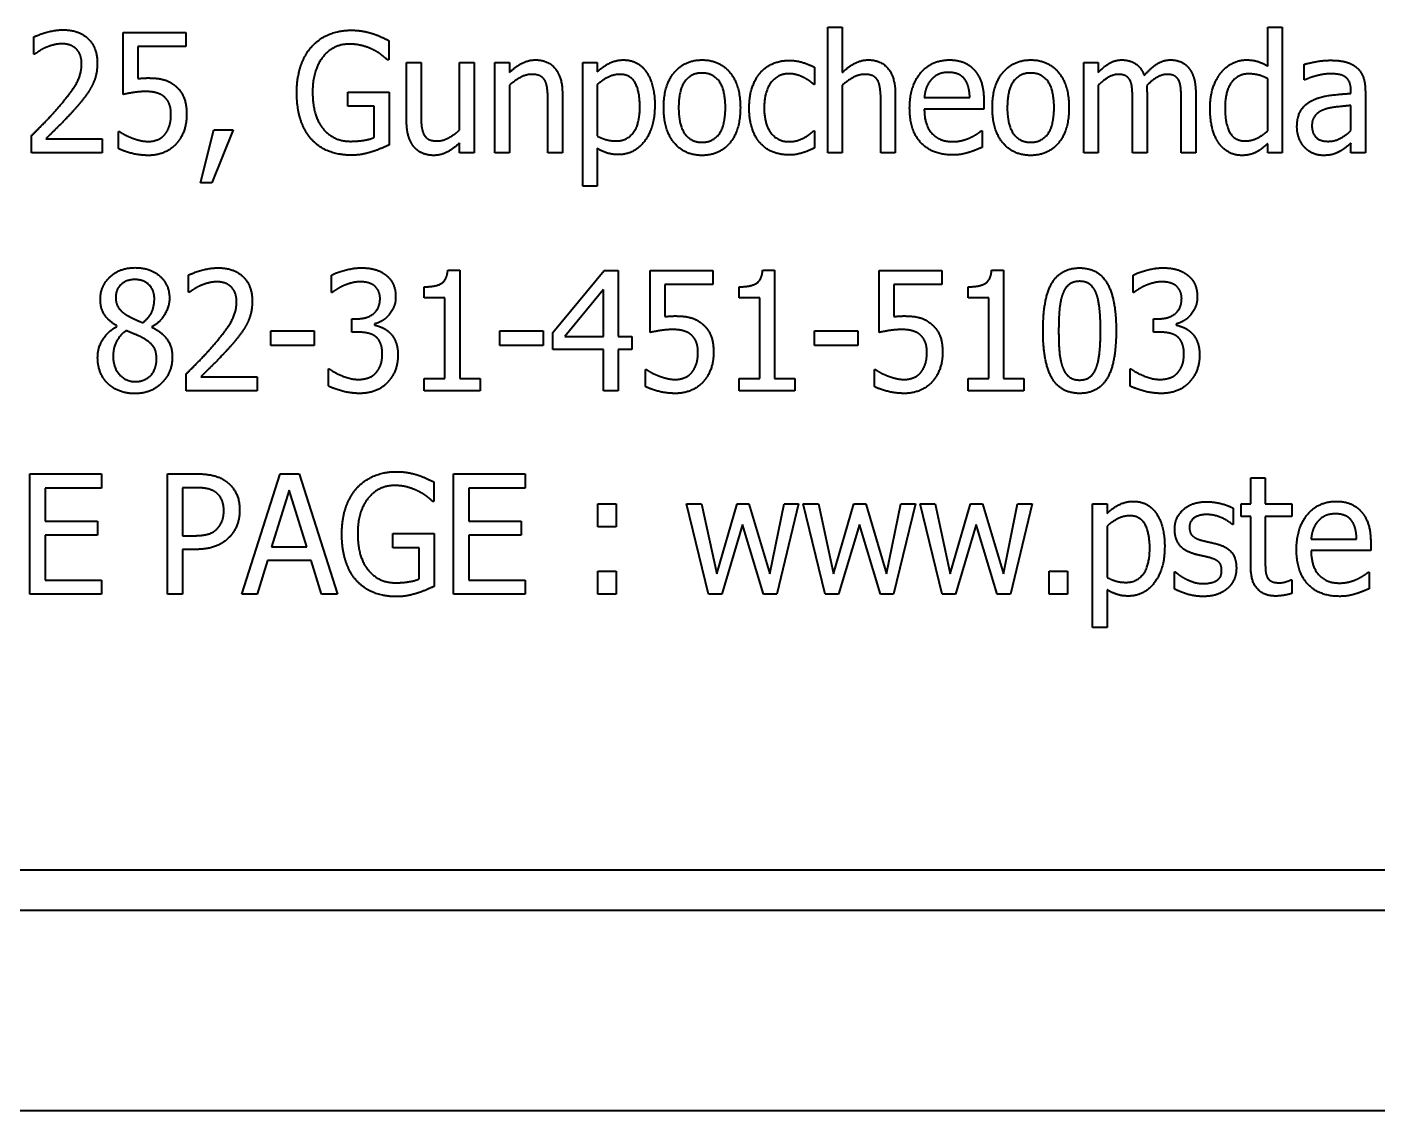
# Model space of a CAD drawing. Header units: millimetres. Extents: x 0 to 3364, y 0 to 2376.
# Drawn here: x 1263.95 to 1297.59, y 839.7 to 866.69 of the extents above; entities that cross this region are included whole.
import ezdxf

# ---------------------------------------------------------------- set-up
doc = ezdxf.new("R2010")
doc.units = ezdxf.units.MM
doc.header["$LTSCALE"] = 4
doc.layers.add('가시적인 것(ISO)', color=3, linetype='Continuous', lineweight=40, true_color=0x00ff00)

msp = doc.modelspace()

# ---------------------------------------------------------------- linework, layer by layer
at = {"layer": '가시적인 것(ISO)'}
for p, q in [((1266.3481, 865.0112), (1266.3481, 866.5574)), ((1266.3481, 866.5574), (1267.9113, 866.5574)), ((1267.9113, 866.5574), (1267.9113, 866.2049)), ((1283.8935, 866.6911), (1284.2533, 866.6911)), ((1283.8935, 863.5574), (1283.8935, 866.6911)), ((1284.2533, 866.6911), (1284.2533, 865.5582)), ((1294.8457, 865.7186), (1294.8457, 866.6911)), ((1294.8457, 866.6911), (1295.2055, 866.6911)), ((1295.2055, 866.6911), (1295.2055, 863.5574)), ((1264.1212, 866.0128), (1264.1212, 866.4407)), ((1267.9113, 866.2049), (1266.7152, 866.2049)), ((1266.7152, 866.2049), (1266.7152, 865.405)), ((1272.9608, 866.3532), (1272.9608, 865.8718)), ((1264.1431, 866.0128), (1264.1212, 866.0128)), ((1272.9608, 865.8718), (1272.9292, 865.8718)), ((1273.4057, 864.3475), (1273.4057, 865.8086)), ((1273.4057, 865.8086), (1273.7655, 865.8086)), ((1273.7655, 865.8086), (1273.7655, 864.525)), ((1274.7258, 864.1262), (1274.7258, 865.8086)), ((1274.7258, 865.8086), (1275.0856, 865.8086)), ((1275.0856, 865.8086), (1275.0856, 863.5574)), ((1275.6058, 865.8086), (1275.9656, 865.8086)), ((1275.6058, 863.5574), (1275.6058, 865.8086)), ((1275.9656, 865.8086), (1275.9656, 865.5582)), ((1277.7914, 862.7284), (1277.7914, 865.8086)), ((1277.7914, 865.8086), (1278.1512, 865.8086)), ((1278.1512, 865.8086), (1278.1512, 865.5728)), ((1283.5653, 865.687), (1283.5653, 865.2616)), ((1290.2679, 863.5574), (1290.2679, 865.8086)), ((1290.2679, 865.8086), (1290.6277, 865.8086)), ((1290.6277, 865.8086), (1290.6277, 865.5606)), ((1295.7501, 865.3734), (1295.7501, 865.76)), ((1275.9656, 865.2397), (1275.9656, 863.5574)), ((1278.1512, 865.2567), (1278.1512, 863.978)), ((1283.5653, 865.2616), (1283.5434, 865.2616)), ((1284.2533, 865.2397), (1284.2533, 863.5574)), ((1290.6277, 865.2397), (1290.6277, 863.5574)), ((1294.8457, 864.1044), (1294.8457, 865.405)), ((1295.7719, 865.3734), (1295.7501, 865.3734)), ((1271.9397, 864.717), (1271.9397, 865.0671)), ((1271.9397, 865.0671), (1272.9729, 865.0671)), ((1272.9729, 865.0671), (1272.9729, 863.7567)), ((1276.9259, 863.5574), (1276.9259, 864.841)), ((1277.2857, 865.0185), (1277.2857, 863.5574)), ((1285.2136, 863.5574), (1285.2136, 864.841)), ((1285.5734, 865.0185), (1285.5734, 863.5574)), ((1286.2954, 864.9334), (1287.4283, 864.9334)), ((1287.7784, 864.8507), (1287.7784, 864.6441)), ((1291.481, 863.5574), (1291.481, 864.8604)), ((1291.8408, 865.0404), (1291.8408, 863.5574)), ((1292.6941, 863.5574), (1292.6941, 864.8604)), ((1293.054, 865.0404), (1293.054, 863.5574)), ((1296.917, 865.0379), (1296.917, 865.1109)), ((1297.2768, 865.0963), (1297.2768, 863.5574)), ((1272.5985, 864.717), (1271.9397, 864.717)), ((1272.5985, 863.9415), (1272.5985, 864.717)), ((1287.7784, 864.6441), (1286.2954, 864.6441)), ((1296.917, 864.1117), (1296.917, 864.7365)), ((1264.0629, 863.5574), (1264.0629, 863.9828)), ((1264.4202, 863.905), (1265.823, 863.905)), ((1265.823, 863.905), (1265.823, 863.5574)), ((1266.2314, 863.6643), (1266.2314, 864.0898)), ((1266.2314, 864.0898), (1266.2582, 864.0898)), ((1268.2736, 862.811), (1268.6091, 864.1311)), ((1269.088, 864.1311), (1268.5531, 862.811)), ((1268.6091, 864.1311), (1269.088, 864.1311)), ((1274.7258, 863.5574), (1274.7258, 863.8053)), ((1283.5434, 864.1092), (1283.5653, 864.1092)), ((1283.5653, 864.1092), (1283.5653, 863.6838)), ((1287.7152, 864.1092), (1287.7371, 864.1092)), ((1287.7371, 864.1092), (1287.7371, 863.6959)), ((1265.823, 863.5574), (1264.0629, 863.5574)), ((1275.0856, 863.5574), (1274.7258, 863.5574)), ((1275.9656, 863.5574), (1275.6058, 863.5574)), ((1277.2857, 863.5574), (1276.9259, 863.5574)), ((1278.1512, 863.6716), (1278.1512, 862.7284)), ((1284.2533, 863.5574), (1283.8935, 863.5574)), ((1285.5734, 863.5574), (1285.2136, 863.5574)), ((1290.6277, 863.5574), (1290.2679, 863.5574)), ((1291.8408, 863.5574), (1291.481, 863.5574)), ((1293.054, 863.5574), (1292.6941, 863.5574)), ((1294.8457, 863.5574), (1294.8457, 863.7859)), ((1295.2055, 863.5574), (1294.8457, 863.5574)), ((1296.917, 863.5574), (1296.917, 863.7956)), ((1297.2768, 863.5574), (1296.917, 863.5574)), ((1268.5531, 862.811), (1268.2736, 862.811)), ((1278.1512, 862.7284), (1277.7914, 862.7284)), ((1267.9794, 860.0861), (1267.9794, 860.514)), ((1271.5361, 860.0837), (1271.5361, 860.5092)), ((1274.4316, 860.6404), (1274.7282, 860.6404)), ((1274.7282, 860.6404), (1274.7282, 857.937)), ((1277.0499, 859.0845), (1278.3238, 860.6307)), ((1278.3238, 860.6307), (1278.6763, 860.6307)), ((1278.6763, 860.6307), (1278.6763, 858.9848)), ((1279.4689, 859.0845), (1279.4689, 860.6307)), ((1279.4689, 860.6307), (1281.0321, 860.6307)), ((1281.0321, 860.6307), (1281.0321, 860.2782)), ((1282.2719, 860.6404), (1282.5685, 860.6404)), ((1282.5685, 860.6404), (1282.5685, 857.937)), ((1285.1698, 859.0845), (1285.1698, 860.6307)), ((1285.1698, 860.6307), (1286.733, 860.6307)), ((1286.733, 860.6307), (1286.733, 860.2782)), ((1287.9729, 860.6404), (1288.2695, 860.6404)), ((1288.2695, 860.6404), (1288.2695, 857.937)), ((1291.4956, 860.0837), (1291.4956, 860.5092)), ((1273.8433, 859.9476), (1273.8433, 860.2223)), ((1278.3092, 860.1566), (1277.3489, 858.9848)), ((1278.3092, 858.9848), (1278.3092, 860.1566)), ((1281.0321, 860.2782), (1279.836, 860.2782)), ((1279.836, 860.2782), (1279.836, 859.4784)), ((1281.6836, 859.9476), (1281.6836, 860.2223)), ((1286.733, 860.2782), (1285.5369, 860.2782)), ((1285.5369, 860.2782), (1285.5369, 859.4784)), ((1287.3846, 859.9476), (1287.3846, 860.2223)), ((1268.0013, 860.0861), (1267.9794, 860.0861)), ((1271.558, 860.0837), (1271.5361, 860.0837)), ((1274.3611, 859.9476), (1273.8433, 859.9476)), ((1274.3611, 857.937), (1274.3611, 859.9476)), ((1282.2014, 859.9476), (1281.6836, 859.9476)), ((1282.2014, 857.937), (1282.2014, 859.9476)), ((1287.9024, 859.9476), (1287.3846, 859.9476)), ((1287.9024, 857.937), (1287.9024, 859.9476)), ((1291.5175, 860.0837), (1291.4956, 860.0837)), ((1272.0394, 859.0918), (1272.0394, 859.4249)), ((1272.0394, 859.4249), (1272.1658, 859.4249)), ((1291.9988, 859.0918), (1291.9988, 859.4249)), ((1291.9988, 859.4249), (1292.1253, 859.4249)), ((1266.195, 859.2328), (1266.195, 859.245)), ((1267.0653, 859.228), (1267.0653, 859.2158)), ((1270.024, 858.7612), (1270.024, 859.1258)), ((1270.024, 859.1258), (1271.1034, 859.1258)), ((1271.1034, 859.1258), (1271.1034, 858.7612)), ((1272.2023, 859.0918), (1272.0394, 859.0918)), ((1272.6082, 859.2985), (1272.6082, 859.2693)), ((1275.7249, 858.7612), (1275.7249, 859.1258)), ((1275.7249, 859.1258), (1276.8044, 859.1258)), ((1276.8044, 859.1258), (1276.8044, 858.7612)), ((1283.5653, 858.7612), (1283.5653, 859.1258)), ((1283.5653, 859.1258), (1284.6447, 859.1258)), ((1284.6447, 859.1258), (1284.6447, 858.7612)), ((1292.1617, 859.0918), (1291.9988, 859.0918)), ((1292.5677, 859.2985), (1292.5677, 859.2693)), ((1271.1034, 858.7612), (1270.024, 858.7612)), ((1276.8044, 858.7612), (1275.7249, 858.7612)), ((1277.0499, 858.6615), (1277.0499, 859.0845)), ((1277.3489, 858.9848), (1278.3092, 858.9848)), ((1278.6763, 858.9848), (1279.0142, 858.9848)), ((1279.0142, 858.9848), (1279.0142, 858.6615)), ((1284.6447, 858.7612), (1283.5653, 858.7612)), ((1278.3092, 858.6615), (1277.0499, 858.6615)), ((1278.3092, 857.6307), (1278.3092, 858.6615)), ((1279.0142, 858.6615), (1278.6763, 858.6615)), ((1278.6763, 858.6615), (1278.6763, 857.6307)), ((1271.4583, 858.1777), (1271.4851, 858.1777)), ((1271.4583, 857.7523), (1271.4583, 858.1777)), ((1279.3522, 857.7377), (1279.3522, 858.1631)), ((1279.3522, 858.1631), (1279.3789, 858.1631)), ((1285.0531, 857.7377), (1285.0531, 858.1631)), ((1285.0531, 858.1631), (1285.0799, 858.1631)), ((1291.4178, 858.1777), (1291.4446, 858.1777)), ((1291.4178, 857.7523), (1291.4178, 858.1777)), ((1267.9211, 857.6307), (1267.9211, 858.0562)), ((1268.2784, 857.9784), (1269.6812, 857.9784)), ((1269.6812, 857.9784), (1269.6812, 857.6307)), ((1273.8433, 857.6307), (1273.8433, 857.937)), ((1273.8433, 857.937), (1274.3611, 857.937)), ((1274.7282, 857.937), (1275.2339, 857.937)), ((1275.2339, 857.937), (1275.2339, 857.6307)), ((1281.6836, 857.6307), (1281.6836, 857.937)), ((1281.6836, 857.937), (1282.2014, 857.937)), ((1282.5685, 857.937), (1283.0742, 857.937)), ((1283.0742, 857.937), (1283.0742, 857.6307)), ((1287.3846, 857.6307), (1287.3846, 857.937)), ((1287.3846, 857.937), (1287.9024, 857.937)), ((1288.2695, 857.937), (1288.7752, 857.937)), ((1288.7752, 857.937), (1288.7752, 857.6307)), ((1269.6812, 857.6307), (1267.9211, 857.6307)), ((1275.2339, 857.6307), (1273.8433, 857.6307)), ((1278.6763, 857.6307), (1278.3092, 857.6307)), ((1283.0742, 857.6307), (1281.6836, 857.6307)), ((1288.7752, 857.6307), (1287.3846, 857.6307)), ((1264.0264, 852.5651), (1264.0264, 855.5651)), ((1264.0264, 855.5651), (1265.8084, 855.5651)), ((1265.8084, 855.5651), (1265.8084, 855.2101)), ((1267.4494, 852.5651), (1267.4494, 855.5651)), ((1267.4494, 855.5651), (1268.1642, 855.5651)), ((1269.2995, 852.5651), (1270.2598, 855.5651)), ((1270.2598, 855.5651), (1270.729, 855.5651)), ((1270.729, 855.5651), (1271.6893, 852.5651)), ((1274.5726, 852.5651), (1274.5726, 855.5651)), ((1274.5726, 855.5651), (1276.3546, 855.5651)), ((1276.3546, 855.5651), (1276.3546, 855.2101)), ((1294.4251, 854.8163), (1294.4251, 855.463)), ((1294.4251, 855.463), (1294.7849, 855.463)), ((1294.7849, 855.463), (1294.7849, 854.8163)), ((1265.8084, 855.2101), (1264.4057, 855.2101)), ((1264.4057, 855.2101), (1264.4057, 854.3884)), ((1268.1423, 855.2198), (1267.8287, 855.2198)), ((1267.8287, 855.2198), (1267.8287, 854.0237)), ((1270.4835, 855.1566), (1270.0459, 853.7442)), ((1270.9235, 853.7442), (1270.4835, 855.1566)), ((1274.0839, 855.3609), (1274.0839, 854.8795)), ((1276.3546, 855.2101), (1274.9518, 855.2101)), ((1274.9518, 855.2101), (1274.9518, 854.3884)), ((1274.0839, 854.8795), (1274.0523, 854.8795)), ((1278.1706, 854.2425), (1278.1706, 854.8163)), ((1278.1706, 854.8163), (1278.6277, 854.8163)), ((1278.6277, 854.8163), (1278.6277, 854.2425)), ((1280.9227, 852.5651), (1280.3757, 854.8163)), ((1280.3757, 854.8163), (1280.7501, 854.8163)), ((1280.7501, 854.8163), (1281.1269, 853.0732)), ((1281.1269, 853.0732), (1281.6326, 854.8163)), ((1281.6326, 854.8163), (1281.9292, 854.8163)), ((1281.9292, 854.8163), (1282.4494, 853.0732)), ((1282.4494, 853.0732), (1282.8044, 854.8163)), ((1283.1666, 854.8163), (1282.6245, 852.5651)), ((1282.8044, 854.8163), (1283.1666, 854.8163)), ((1283.8303, 852.5651), (1283.2833, 854.8163)), ((1283.2833, 854.8163), (1283.6577, 854.8163)), ((1283.6577, 854.8163), (1284.0345, 853.0732)), ((1284.0345, 853.0732), (1284.5402, 854.8163)), ((1284.5402, 854.8163), (1284.8368, 854.8163)), ((1284.8368, 854.8163), (1285.357, 853.0732)), ((1285.357, 853.0732), (1285.712, 854.8163)), ((1286.0742, 854.8163), (1285.5321, 852.5651)), ((1285.712, 854.8163), (1286.0742, 854.8163)), ((1286.7379, 852.5651), (1286.1909, 854.8163)), ((1286.1909, 854.8163), (1286.5653, 854.8163)), ((1286.5653, 854.8163), (1286.9421, 853.0732)), ((1286.9421, 853.0732), (1287.4478, 854.8163)), ((1287.4478, 854.8163), (1287.7444, 854.8163)), ((1287.7444, 854.8163), (1288.2647, 853.0732)), ((1288.2647, 853.0732), (1288.6196, 854.8163)), ((1288.9818, 854.8163), (1288.4397, 852.5651)), ((1288.6196, 854.8163), (1288.9818, 854.8163)), ((1290.4867, 854.8163), (1290.8465, 854.8163)), ((1290.4867, 851.7361), (1290.4867, 854.8163)), ((1290.8465, 854.8163), (1290.8465, 854.5805)), ((1294.182, 854.5027), (1294.182, 854.8163)), ((1294.182, 854.8163), (1294.4251, 854.8163)), ((1294.7849, 854.8163), (1295.4462, 854.8163)), ((1295.4462, 854.8163), (1295.4462, 854.5027)), ((1264.4057, 854.3884), (1265.7136, 854.3884)), ((1265.7136, 854.3884), (1265.7136, 854.0335)), ((1274.9518, 854.3884), (1276.2598, 854.3884)), ((1276.2598, 854.3884), (1276.2598, 854.0335)), ((1293.9875, 854.7069), (1293.9875, 854.3009)), ((1294.4251, 854.5027), (1294.182, 854.5027)), ((1294.4251, 853.2555), (1294.4251, 854.5027)), ((1294.7849, 854.5027), (1294.7849, 853.4305)), ((1295.4462, 854.5027), (1294.7849, 854.5027)), ((1273.0629, 853.7247), (1273.0629, 854.0748)), ((1273.0629, 854.0748), (1274.0961, 854.0748)), ((1274.0961, 854.0748), (1274.0961, 852.7644)), ((1278.6277, 854.2425), (1278.1706, 854.2425)), ((1281.7711, 854.3009), (1281.2533, 852.5651)), ((1282.2938, 852.5651), (1281.7711, 854.3009)), ((1284.6788, 854.3009), (1284.1609, 852.5651)), ((1285.2014, 852.5651), (1284.6788, 854.3009)), ((1287.5864, 854.3009), (1287.0685, 852.5651)), ((1288.1091, 852.5651), (1287.5864, 854.3009)), ((1290.8465, 854.2644), (1290.8465, 852.9856)), ((1293.9875, 854.3009), (1293.9681, 854.3009)), ((1264.4057, 854.0335), (1264.4057, 852.92)), ((1265.7136, 854.0335), (1264.4057, 854.0335)), ((1267.8287, 854.0237), (1268.0864, 854.0237)), ((1270.0459, 853.7442), (1270.9235, 853.7442)), ((1273.7217, 853.7247), (1273.0629, 853.7247)), ((1273.7217, 852.9492), (1273.7217, 853.7247)), ((1274.9518, 854.0335), (1274.9518, 852.92)), ((1276.2598, 854.0335), (1274.9518, 854.0335)), ((1295.9275, 853.9411), (1297.0604, 853.9411)), ((1297.4105, 853.8584), (1297.4105, 853.6518)), ((1268.1496, 853.6834), (1267.8287, 853.6834)), ((1267.8287, 853.6834), (1267.8287, 852.5651)), ((1269.9413, 853.4038), (1269.6836, 852.5651)), ((1271.0305, 853.4038), (1269.9413, 853.4038)), ((1271.2882, 852.5651), (1271.0305, 853.4038)), ((1297.4105, 853.6518), (1295.9275, 853.6518)), ((1278.1706, 852.5651), (1278.1706, 853.1388)), ((1278.1706, 853.1388), (1278.6277, 853.1388)), ((1278.6277, 853.1388), (1278.6277, 852.5651)), ((1289.4048, 852.5651), (1289.4048, 853.1388)), ((1289.4048, 853.1388), (1289.8619, 853.1388)), ((1289.8619, 853.1388), (1289.8619, 852.5651)), ((1292.5215, 852.7012), (1292.5215, 853.1267)), ((1292.5215, 853.1267), (1292.541, 853.1267)), ((1297.3473, 853.1169), (1297.3692, 853.1169)), ((1297.3692, 853.1169), (1297.3692, 852.7036)), ((1264.4057, 852.92), (1265.8084, 852.92)), ((1265.8084, 852.92), (1265.8084, 852.5651)), ((1274.9518, 852.92), (1276.3546, 852.92)), ((1276.3546, 852.92), (1276.3546, 852.5651)), ((1295.4243, 852.9249), (1295.4462, 852.9249)), ((1295.4462, 852.9249), (1295.4462, 852.5845)), ((1265.8084, 852.5651), (1264.0264, 852.5651)), ((1267.8287, 852.5651), (1267.4494, 852.5651)), ((1269.6836, 852.5651), (1269.2995, 852.5651)), ((1271.6893, 852.5651), (1271.2882, 852.5651)), ((1276.3546, 852.5651), (1274.5726, 852.5651)), ((1278.6277, 852.5651), (1278.1706, 852.5651)), ((1281.2533, 852.5651), (1280.9227, 852.5651)), ((1282.6245, 852.5651), (1282.2938, 852.5651)), ((1284.1609, 852.5651), (1283.8303, 852.5651)), ((1285.5321, 852.5651), (1285.2014, 852.5651)), ((1287.0685, 852.5651), (1286.7379, 852.5651)), ((1288.4397, 852.5651), (1288.1091, 852.5651)), ((1289.8619, 852.5651), (1289.4048, 852.5651)), ((1290.8465, 852.6793), (1290.8465, 851.7361)), ((1290.8465, 851.7361), (1290.4867, 851.7361)), ((1389.385, 845.6988), (1251.2172, 845.6988)), ((1250.3011, 844.6988), (1390.3011, 844.6988)), ((1400.3011, 839.6988), (1240.3011, 839.6988))]:
    msp.add_line(p, q, dxfattribs=at)
for points in [[(1264.1212, 866.4407), (1264.2403, 866.5015), (1264.6634, 866.6206), (1264.853, 866.6206)], [(1264.853, 866.6206), (1265.2517, 866.6206), (1265.7039, 866.1757), (1265.7039, 865.7964)], [(1271.0426, 866.2), (1271.2176, 866.3969), (1271.7258, 866.6109), (1272.0296, 866.6109)], [(1272.0296, 866.6109), (1272.1731, 866.6109), (1272.4356, 866.5671), (1272.5572, 866.5282)], [(1272.5572, 866.5282), (1272.652, 866.499), (1272.8878, 866.3921), (1272.9608, 866.3532)], [(1264.4178, 866.1781), (1264.3376, 866.1441), (1264.1893, 866.0468), (1264.1431, 866.0128)], [(1264.8262, 866.2729), (1264.7241, 866.2729), (1264.5151, 866.2194), (1264.4178, 866.1781)], [(1265.1739, 866.1514), (1265.1082, 866.2121), (1264.9308, 866.2729), (1264.8262, 866.2729)], [(1270.6706, 865.0598), (1270.6706, 865.422), (1270.8627, 865.9958), (1271.0426, 866.2)], [(1271.9835, 866.2656), (1271.5726, 866.2656), (1271.0645, 865.6141), (1271.0645, 865.072)], [(1272.5694, 866.1246), (1272.4527, 866.1854), (1272.1561, 866.2656), (1271.9835, 866.2656)], [(1265.3149, 865.7745), (1265.3149, 865.901), (1265.2395, 866.0906), (1265.1739, 866.1514)], [(1272.9292, 865.8718), (1272.8587, 865.9374), (1272.7055, 866.0566), (1272.5694, 866.1246)], [(1275.9656, 865.5582), (1276.1261, 865.7113), (1276.4397, 865.8718), (1276.6147, 865.8718)], [(1276.6147, 865.8718), (1276.9308, 865.8718), (1277.2857, 865.4342), (1277.2857, 865.0185)], [(1278.1512, 865.5728), (1278.2849, 865.7016), (1278.6131, 865.8718), (1278.8052, 865.8718)], [(1278.8052, 865.8718), (1279.1747, 865.8718), (1279.5856, 865.2592), (1279.5856, 864.7438)], [(1279.8068, 864.683), (1279.8068, 865.247), (1280.3319, 865.8718), (1280.7622, 865.8718)], [(1280.7622, 865.8718), (1281.195, 865.8718), (1281.7152, 865.2494), (1281.7152, 864.683)], [(1282.2136, 865.5533), (1282.34, 865.7016), (1282.7168, 865.8596), (1282.9332, 865.8596)], [(1282.9332, 865.8596), (1283.1107, 865.8596), (1283.4365, 865.7551), (1283.5653, 865.687)], [(1284.2533, 865.5582), (1284.4138, 865.7113), (1284.7274, 865.8718), (1284.9024, 865.8718)], [(1284.9024, 865.8718), (1285.2185, 865.8718), (1285.5734, 865.4342), (1285.5734, 865.0185)], [(1285.9308, 864.6708), (1285.9308, 865.2203), (1286.4778, 865.8718), (1286.9202, 865.8718)], [(1286.9202, 865.8718), (1287.1196, 865.8718), (1287.4259, 865.7502), (1287.5402, 865.6214)], [(1287.9899, 864.683), (1287.9899, 865.247), (1288.5151, 865.8718), (1288.9454, 865.8718)], [(1288.9454, 865.8718), (1289.3781, 865.8718), (1289.8984, 865.2494), (1289.8984, 864.683)], [(1290.6277, 865.5606), (1290.7687, 865.7089), (1291.0459, 865.8718), (1291.2136, 865.8718)], [(1291.2136, 865.8718), (1291.4032, 865.8718), (1291.695, 865.6895), (1291.7728, 865.4828)], [(1291.7728, 865.4828), (1291.9356, 865.6749), (1292.2444, 865.8718), (1292.4267, 865.8718)], [(1292.4267, 865.8718), (1292.5653, 865.8718), (1292.789, 865.7818), (1292.8741, 865.6797)], [(1293.686, 865.5582), (1293.8027, 865.704), (1294.1334, 865.8718), (1294.3157, 865.8718)], [(1294.3157, 865.8718), (1294.4762, 865.8718), (1294.7144, 865.7964), (1294.8457, 865.7186)], [(1295.7501, 865.76), (1295.8497, 865.7891), (1296.2217, 865.8621), (1296.4016, 865.8621)], [(1296.4016, 865.8621), (1296.6228, 865.8621), (1296.9243, 865.7891), (1297.0459, 865.6943)], [(1264.7509, 864.7049), (1265.0766, 865.0817), (1265.3149, 865.5339), (1265.3149, 865.7745)], [(1265.7039, 865.7964), (1265.7039, 865.619), (1265.6261, 865.3224), (1265.5556, 865.1959)], [(1276.5199, 865.512), (1276.3862, 865.512), (1276.1018, 865.3613), (1275.9656, 865.2397)], [(1276.8578, 865.3442), (1276.8141, 865.4293), (1276.6561, 865.512), (1276.5199, 865.512)], [(1278.7176, 865.512), (1278.5645, 865.512), (1278.28, 865.3686), (1278.1512, 865.2567)], [(1279.2136, 864.7), (1279.2136, 865.0865), (1278.9802, 865.512), (1278.7176, 865.512)], [(1280.7622, 865.546), (1280.4826, 865.546), (1280.1788, 865.1206), (1280.1788, 864.683)], [(1281.3433, 864.683), (1281.3433, 865.1206), (1281.0418, 865.546), (1280.7622, 865.546)], [(1281.9365, 864.6781), (1281.9365, 864.9747), (1282.0872, 865.4074), (1282.2136, 865.5533)], [(1282.9283, 865.529), (1282.6488, 865.529), (1282.3084, 865.0841), (1282.3084, 864.6781)], [(1283.2979, 865.4293), (1283.2249, 865.4682), (1283.0207, 865.529), (1282.9283, 865.529)], [(1284.8076, 865.512), (1284.6739, 865.512), (1284.3894, 865.3613), (1284.2533, 865.2397)], [(1285.1455, 865.3442), (1285.1018, 865.4293), (1284.9437, 865.512), (1284.8076, 865.512)], [(1286.8984, 865.5606), (1286.7549, 865.5606), (1286.5531, 865.4707), (1286.4729, 865.3831)], [(1287.3068, 865.3856), (1287.2436, 865.4707), (1287.0442, 865.5606), (1286.8984, 865.5606)], [(1287.5402, 865.6214), (1287.6569, 865.4925), (1287.7784, 865.1206), (1287.7784, 864.8507)], [(1288.9454, 865.546), (1288.6658, 865.546), (1288.3619, 865.1206), (1288.3619, 864.683)], [(1289.5264, 864.683), (1289.5264, 865.1206), (1289.2249, 865.546), (1288.9454, 865.546)], [(1291.1212, 865.512), (1291.0045, 865.512), (1290.7493, 865.3588), (1290.6277, 865.2397)], [(1291.4227, 865.354), (1291.3838, 865.4342), (1291.2428, 865.512), (1291.1212, 865.512)], [(1292.3343, 865.512), (1292.2225, 865.512), (1291.9697, 865.3686), (1291.8335, 865.2324)], [(1292.6358, 865.354), (1292.5969, 865.4342), (1292.4559, 865.512), (1292.3343, 865.512)], [(1292.8741, 865.6797), (1292.9591, 865.5776), (1293.054, 865.2713), (1293.054, 865.0404)], [(1293.4113, 864.666), (1293.4113, 864.9626), (1293.5572, 865.3953), (1293.686, 865.5582)], [(1294.3741, 865.5241), (1294.0969, 865.5241), (1293.7833, 865.0865), (1293.7833, 864.6733)], [(1294.8457, 865.405), (1294.712, 865.4731), (1294.498, 865.5241), (1294.3741, 865.5241)], [(1296.3992, 865.5266), (1296.2752, 865.5266), (1295.9397, 865.4488), (1295.7719, 865.3734)], [(1296.7711, 865.4512), (1296.7031, 865.4974), (1296.5037, 865.5266), (1296.3992, 865.5266)], [(1297.0459, 865.6943), (1297.1625, 865.6019), (1297.2768, 865.3078), (1297.2768, 865.0963)], [(1265.5556, 865.1959), (1265.4851, 865.0647), (1265.2857, 864.807), (1265.1763, 864.683)], [(1266.7152, 865.405), (1266.7833, 865.4147), (1266.9194, 865.422), (1266.9729, 865.422)], [(1266.9729, 865.422), (1267.1917, 865.422), (1267.4956, 865.3467), (1267.6342, 865.2348)], [(1267.6342, 865.2348), (1267.7776, 865.123), (1267.9283, 864.7827), (1267.9283, 864.5104)], [(1276.9259, 864.841), (1276.9259, 864.9966), (1276.8967, 865.264), (1276.8578, 865.3442)], [(1283.5434, 865.2616), (1283.507, 865.2956), (1283.3854, 865.3831), (1283.2979, 865.4293)], [(1285.2136, 864.841), (1285.2136, 864.9966), (1285.1844, 865.264), (1285.1455, 865.3442)], [(1286.4729, 865.3831), (1286.3903, 865.2932), (1286.3076, 865.0768), (1286.2954, 864.9334)], [(1287.4283, 864.9334), (1287.4235, 865.0865), (1287.3627, 865.3102), (1287.3068, 865.3856)], [(1291.481, 864.8604), (1291.481, 865.016), (1291.4591, 865.281), (1291.4227, 865.354)], [(1291.8335, 865.2324), (1291.836, 865.1984), (1291.8408, 865.1036), (1291.8408, 865.0404)], [(1292.6941, 864.8604), (1292.6941, 865.016), (1292.6723, 865.281), (1292.6358, 865.354)], [(1296.917, 865.1109), (1296.917, 865.2421), (1296.8416, 865.405), (1296.7711, 865.4512)], [(1266.9097, 865.0841), (1266.7565, 865.0841), (1266.4429, 865.0331), (1266.3481, 865.0112)], [(1267.3789, 864.9455), (1267.2963, 865.0209), (1267.058, 865.0841), (1266.9097, 865.0841)], [(1267.5394, 864.5128), (1267.5394, 864.6733), (1267.4567, 864.8775), (1267.3789, 864.9455)], [(1271.0426, 863.8904), (1270.8627, 864.0898), (1270.6706, 864.6781), (1270.6706, 865.0598)], [(1271.0645, 865.072), (1271.0645, 864.7705), (1271.1982, 864.3183), (1271.3246, 864.1627)], [(1295.575, 864.2089), (1295.575, 864.4423), (1295.7622, 864.7729), (1295.964, 864.8677)], [(1295.964, 864.8677), (1296.1439, 864.9553), (1296.635, 865.0209), (1296.917, 865.0379)], [(1264.0629, 863.9828), (1264.2525, 864.17), (1264.5904, 864.5177), (1264.7509, 864.7049)], [(1265.1763, 864.683), (1264.9964, 864.4763), (1264.554, 864.0339), (1264.4202, 863.905)], [(1267.3935, 864.0241), (1267.464, 864.1141), (1267.5394, 864.3523), (1267.5394, 864.5128)], [(1267.9283, 864.5104), (1267.9283, 864.294), (1267.7971, 863.9245), (1267.6779, 863.7883)], [(1273.7655, 864.525), (1273.7655, 864.3451), (1273.7898, 864.1092), (1273.8335, 864.0217)], [(1278.6228, 863.854), (1278.9024, 863.854), (1279.2136, 864.2867), (1279.2136, 864.7)], [(1279.5856, 864.7438), (1279.5856, 864.1797), (1279.075, 863.5136), (1278.6836, 863.5136)], [(1280.7622, 863.4942), (1280.3173, 863.4942), (1279.8068, 864.1335), (1279.8068, 864.683)], [(1280.1788, 864.683), (1280.1788, 864.2575), (1280.4826, 863.8199), (1280.7622, 863.8199)], [(1281.7152, 864.683), (1281.7152, 864.1141), (1281.195, 863.4942), (1280.7622, 863.4942)], [(1280.7622, 863.8199), (1281.0394, 863.8199), (1281.3433, 864.2502), (1281.3433, 864.683)], [(1282.2136, 863.7956), (1282.0823, 863.9391), (1281.9365, 864.3815), (1281.9365, 864.6781)], [(1282.3084, 864.6781), (1282.3084, 864.2818), (1282.6366, 863.8369), (1282.9283, 863.8369)], [(1287.0053, 863.5063), (1286.4948, 863.5063), (1285.9308, 864.1117), (1285.9308, 864.6708)], [(1286.2954, 864.6441), (1286.2954, 864.2527), (1286.6698, 863.8369), (1287.0029, 863.8369)], [(1288.9454, 863.4942), (1288.5005, 863.4942), (1287.9899, 864.1335), (1287.9899, 864.683)], [(1288.3619, 864.683), (1288.3619, 864.2575), (1288.6658, 863.8199), (1288.9454, 863.8199)], [(1289.8984, 864.683), (1289.8984, 864.1141), (1289.3781, 863.4942), (1288.9454, 863.4942)], [(1288.9454, 863.8199), (1289.2225, 863.8199), (1289.5264, 864.2502), (1289.5264, 864.683)], [(1293.6326, 863.7956), (1293.5256, 863.9439), (1293.4113, 864.3815), (1293.4113, 864.666)], [(1293.7833, 864.6733), (1293.7833, 864.2745), (1294.024, 863.854), (1294.2914, 863.854)], [(1296.2776, 864.6441), (1296.1342, 864.5979), (1295.947, 864.4058), (1295.947, 864.2356)], [(1296.917, 864.7365), (1296.7882, 864.7243), (1296.3967, 864.683), (1296.2776, 864.6441)], [(1271.3246, 864.1627), (1271.4486, 864.0071), (1271.7938, 863.8442), (1272.0102, 863.8442)], [(1273.5977, 863.6959), (1273.5078, 863.8005), (1273.4057, 864.119), (1273.4057, 864.3475)], [(1295.7647, 863.6935), (1295.6771, 863.7859), (1295.575, 864.0582), (1295.575, 864.2089)], [(1295.947, 864.2356), (1295.947, 864.0412), (1296.1536, 863.8442), (1296.353, 863.8442)], [(1266.2582, 864.0898), (1266.3019, 864.0557), (1266.4672, 863.9682), (1266.5669, 863.9293)], [(1266.5669, 863.9293), (1266.6788, 863.888), (1266.8659, 863.8418), (1266.9826, 863.8418)], [(1266.9826, 863.8418), (1267.0969, 863.8418), (1267.3157, 863.9293), (1267.3935, 864.0241)], [(1272.0248, 863.499), (1271.7233, 863.499), (1271.2225, 863.6935), (1271.0426, 863.8904)], [(1272.0102, 863.8442), (1272.1706, 863.8442), (1272.4891, 863.8929), (1272.5985, 863.9415)], [(1273.8335, 864.0217), (1273.8773, 863.9342), (1274.0305, 863.854), (1274.1715, 863.854)], [(1274.7258, 863.8053), (1274.5604, 863.6522), (1274.2614, 863.4942), (1274.0766, 863.4942)], [(1274.1715, 863.854), (1274.3027, 863.854), (1274.6018, 864.012), (1274.7258, 864.1262)], [(1278.1512, 863.978), (1278.2922, 863.9074), (1278.494, 863.854), (1278.6228, 863.854)], [(1282.9283, 863.8369), (1283.1034, 863.8369), (1283.4219, 863.9901), (1283.5434, 864.1092)], [(1287.0029, 863.8369), (1287.1196, 863.8369), (1287.3481, 863.8929), (1287.4405, 863.9366)], [(1287.4405, 863.9366), (1287.5377, 863.9852), (1287.6715, 864.0703), (1287.7152, 864.1092)], [(1294.2914, 863.854), (1294.4324, 863.854), (1294.7193, 863.9901), (1294.8457, 864.1044)], [(1296.353, 863.8442), (1296.5207, 863.8442), (1296.7979, 863.9974), (1296.917, 864.1117)], [(1266.9778, 863.4942), (1266.7736, 863.4942), (1266.3773, 863.589), (1266.2314, 863.6643)], [(1267.6779, 863.7883), (1267.5564, 863.6522), (1267.199, 863.4942), (1266.9778, 863.4942)], [(1272.5523, 863.5865), (1272.4113, 863.5428), (1272.1852, 863.499), (1272.0248, 863.499)], [(1272.9729, 863.7567), (1272.9, 863.7227), (1272.6569, 863.6181), (1272.5523, 863.5865)], [(1274.0766, 863.4942), (1273.9381, 863.4942), (1273.6901, 863.5914), (1273.5977, 863.6959)], [(1278.6836, 863.5136), (1278.5256, 863.5136), (1278.28, 863.5914), (1278.1512, 863.6716)], [(1282.9332, 863.5063), (1282.7144, 863.5063), (1282.3449, 863.6498), (1282.2136, 863.7956)], [(1283.2857, 863.5647), (1283.1933, 863.5355), (1283.0475, 863.5063), (1282.9332, 863.5063)], [(1283.5653, 863.6838), (1283.5118, 863.657), (1283.3514, 863.5817), (1283.2857, 863.5647)], [(1287.4113, 863.5695), (1287.3068, 863.5379), (1287.1366, 863.5063), (1287.0053, 863.5063)], [(1287.7371, 863.6959), (1287.6739, 863.6692), (1287.4867, 863.5914), (1287.4113, 863.5695)], [(1294.2063, 863.4942), (1294.0313, 863.4942), (1293.7347, 863.6473), (1293.6326, 863.7956)], [(1294.5564, 863.5744), (1294.481, 863.5355), (1294.3157, 863.4942), (1294.2063, 863.4942)], [(1294.8457, 863.7859), (1294.7606, 863.713), (1294.639, 863.6157), (1294.5564, 863.5744)], [(1296.2241, 863.4942), (1296.0904, 863.4942), (1295.8546, 863.5987), (1295.7647, 863.6935)], [(1296.6569, 863.6036), (1296.5621, 863.5501), (1296.3846, 863.4942), (1296.2241, 863.4942)], [(1296.917, 863.7956), (1296.8732, 863.7616), (1296.7249, 863.64), (1296.6569, 863.6036)], [(1265.7817, 859.9087), (1265.7817, 860.2466), (1266.2679, 860.6988), (1266.6423, 860.6988)], [(1266.6423, 860.6988), (1267.0313, 860.6988), (1267.5005, 860.2709), (1267.5005, 859.9354)], [(1267.9794, 860.514), (1268.0985, 860.5748), (1268.5215, 860.6939), (1268.7112, 860.6939)], [(1268.7112, 860.6939), (1269.1099, 860.6939), (1269.5621, 860.249), (1269.5621, 859.8698)], [(1271.5361, 860.5092), (1271.6601, 860.5797), (1272.088, 860.6939), (1272.28, 860.6939)], [(1272.28, 860.6939), (1272.4745, 860.6939), (1272.7614, 860.6113), (1272.8781, 860.5237)], [(1272.8781, 860.5237), (1273.0045, 860.4289), (1273.1334, 860.1542), (1273.1334, 859.9694)], [(1273.8433, 860.2223), (1274.1374, 860.2223), (1274.4146, 860.3973), (1274.4316, 860.6404)], [(1281.6836, 860.2223), (1281.9778, 860.2223), (1282.2549, 860.3973), (1282.2719, 860.6404)], [(1287.3846, 860.2223), (1287.6788, 860.2223), (1287.9559, 860.3973), (1287.9729, 860.6404)], [(1289.2517, 859.1283), (1289.2517, 859.9403), (1289.6966, 860.6915), (1290.1634, 860.6915)], [(1290.1634, 860.6915), (1290.6326, 860.6915), (1291.0726, 859.9135), (1291.0726, 859.1307)], [(1291.4956, 860.5092), (1291.6196, 860.5797), (1292.0475, 860.6939), (1292.2395, 860.6939)], [(1292.2395, 860.6939), (1292.434, 860.6939), (1292.7209, 860.6113), (1292.8376, 860.5237)], [(1292.8376, 860.5237), (1292.964, 860.4289), (1293.0929, 860.1542), (1293.0929, 859.9694)], [(1266.6399, 860.4022), (1266.4308, 860.4022), (1266.1634, 860.1615), (1266.1634, 859.9549)], [(1267.1261, 859.9305), (1267.1261, 860.1323), (1266.8684, 860.4022), (1266.6399, 860.4022)], [(1268.276, 860.2515), (1268.1958, 860.2174), (1268.0475, 860.1202), (1268.0013, 860.0861)], [(1268.6844, 860.3463), (1268.5823, 860.3463), (1268.3732, 860.2928), (1268.276, 860.2515)], [(1269.0321, 860.2247), (1268.9664, 860.2855), (1268.789, 860.3463), (1268.6844, 860.3463)], [(1269.1731, 859.8479), (1269.1731, 859.9743), (1269.0977, 860.1639), (1269.0321, 860.2247)], [(1271.84, 860.2515), (1271.7476, 860.2101), (1271.6115, 860.1226), (1271.558, 860.0837)], [(1272.2484, 860.3463), (1272.1439, 860.3463), (1271.9397, 860.2928), (1271.84, 860.2515)], [(1272.5961, 860.2539), (1272.5232, 860.3049), (1272.3481, 860.3463), (1272.2484, 860.3463)], [(1272.7444, 859.9281), (1272.7444, 860.0424), (1272.6593, 860.2053), (1272.5961, 860.2539)], [(1290.1634, 860.3584), (1290.0029, 860.3584), (1289.7987, 860.2004), (1289.7403, 860.0424)], [(1290.5815, 860.0472), (1290.5232, 860.2004), (1290.3238, 860.3584), (1290.1634, 860.3584)], [(1291.7995, 860.2515), (1291.7071, 860.2101), (1291.571, 860.1226), (1291.5175, 860.0837)], [(1292.2079, 860.3463), (1292.1034, 860.3463), (1291.8992, 860.2928), (1291.7995, 860.2515)], [(1292.5556, 860.2539), (1292.4826, 860.3049), (1292.3076, 860.3463), (1292.2079, 860.3463)], [(1292.7039, 859.9281), (1292.7039, 860.0424), (1292.6188, 860.2053), (1292.5556, 860.2539)], [(1266.195, 859.245), (1265.9859, 859.3738), (1265.7817, 859.6801), (1265.7817, 859.9087)], [(1266.1634, 859.9549), (1266.1634, 859.8066), (1266.2995, 859.5999), (1266.4356, 859.5173)], [(1266.8392, 859.3301), (1267.007, 859.4638), (1267.1261, 859.7482), (1267.1261, 859.9305)], [(1267.5005, 859.9354), (1267.5005, 859.7336), (1267.2768, 859.3398), (1267.0653, 859.228)], [(1268.6091, 858.7782), (1268.9348, 859.155), (1269.1731, 859.6072), (1269.1731, 859.8479)], [(1269.5621, 859.8698), (1269.5621, 859.6923), (1269.4843, 859.3957), (1269.4138, 859.2693)], [(1272.1658, 859.4249), (1272.4235, 859.4249), (1272.7444, 859.6826), (1272.7444, 859.9281)], [(1273.1334, 859.9694), (1273.1334, 859.7215), (1272.8246, 859.3471), (1272.6082, 859.2985)], [(1289.7403, 860.0424), (1289.682, 859.8892), (1289.6407, 859.4224), (1289.6407, 859.1283)], [(1290.6836, 859.1307), (1290.6836, 859.4395), (1290.6374, 859.8941), (1290.5815, 860.0472)], [(1292.1253, 859.4249), (1292.383, 859.4249), (1292.7039, 859.6826), (1292.7039, 859.9281)], [(1293.0929, 859.9694), (1293.0929, 859.7215), (1292.7841, 859.3471), (1292.5677, 859.2985)], [(1266.4356, 859.5173), (1266.494, 859.4832), (1266.7395, 859.3641), (1266.8392, 859.3301)], [(1279.836, 859.4784), (1279.904, 859.4881), (1280.0402, 859.4954), (1280.0937, 859.4954)], [(1280.0937, 859.4954), (1280.3125, 859.4954), (1280.6164, 859.42), (1280.7549, 859.3082)], [(1285.5369, 859.4784), (1285.605, 859.4881), (1285.7412, 859.4954), (1285.7946, 859.4954)], [(1285.7946, 859.4954), (1286.0134, 859.4954), (1286.3173, 859.42), (1286.4559, 859.3082)], [(1265.7136, 858.4597), (1265.7136, 858.7028), (1265.9616, 859.1113), (1266.195, 859.2328)], [(1266.4259, 859.1307), (1266.2655, 859.0213), (1266.0977, 858.6955), (1266.0977, 858.4889)], [(1266.8441, 858.9435), (1266.7784, 858.9824), (1266.5621, 859.0724), (1266.4259, 859.1307)], [(1267.0653, 859.2158), (1267.3133, 859.0942), (1267.571, 858.7442), (1267.571, 858.467)], [(1269.4138, 859.2693), (1269.3433, 859.138), (1269.1439, 858.8803), (1269.0345, 858.7563)], [(1272.6301, 858.9848), (1272.5499, 859.0456), (1272.3311, 859.0918), (1272.2023, 859.0918)], [(1272.6082, 859.2693), (1272.6982, 859.2498), (1272.9024, 859.1623), (1272.9899, 859.0748)], [(1280.0305, 859.1574), (1279.8773, 859.1574), (1279.5637, 859.1064), (1279.4689, 859.0845)], [(1280.4997, 859.0189), (1280.417, 859.0942), (1280.1788, 859.1574), (1280.0305, 859.1574)], [(1280.7549, 859.3082), (1280.8984, 859.1963), (1281.0491, 858.856), (1281.0491, 858.5837)], [(1285.7314, 859.1574), (1285.5783, 859.1574), (1285.2647, 859.1064), (1285.1698, 859.0845)], [(1286.2006, 859.0189), (1286.118, 859.0942), (1285.8797, 859.1574), (1285.7314, 859.1574)], [(1286.4559, 859.3082), (1286.5993, 859.1963), (1286.7501, 858.856), (1286.7501, 858.5837)], [(1290.1634, 857.5675), (1289.6917, 857.5675), (1289.2517, 858.3382), (1289.2517, 859.1283)], [(1289.6407, 859.1283), (1289.6407, 858.8122), (1289.6771, 858.3892), (1289.7379, 858.2239)], [(1291.0726, 859.1307), (1291.0726, 858.3236), (1290.6277, 857.5675), (1290.1634, 857.5675)], [(1290.5815, 858.2166), (1290.6374, 858.3649), (1290.6836, 858.822), (1290.6836, 859.1307)], [(1292.5896, 858.9848), (1292.5094, 859.0456), (1292.2906, 859.0918), (1292.1617, 859.0918)], [(1292.5677, 859.2693), (1292.6577, 859.2498), (1292.8619, 859.1623), (1292.9494, 859.0748)], [(1267.1796, 858.4281), (1267.1796, 858.6129), (1267.041, 858.8317), (1266.8441, 858.9435)], [(1267.9211, 858.0562), (1268.1107, 858.2433), (1268.4486, 858.591), (1268.6091, 858.7782)], [(1269.0345, 858.7563), (1268.8546, 858.5497), (1268.4121, 858.1072), (1268.2784, 857.9784)], [(1272.8003, 858.5497), (1272.8003, 858.7126), (1272.7104, 858.9241), (1272.6301, 858.9848)], [(1272.9899, 859.0748), (1273.0775, 858.9897), (1273.1893, 858.7174), (1273.1893, 858.5205)], [(1280.6601, 858.5861), (1280.6601, 858.7466), (1280.5775, 858.9508), (1280.4997, 859.0189)], [(1286.3611, 858.5861), (1286.3611, 858.7466), (1286.2784, 858.9508), (1286.2006, 859.0189)], [(1292.7598, 858.5497), (1292.7598, 858.7126), (1292.6698, 858.9241), (1292.5896, 858.9848)], [(1292.9494, 859.0748), (1293.0369, 858.9897), (1293.1488, 858.7174), (1293.1488, 858.5205)], [(1265.9591, 857.8203), (1265.8376, 857.9419), (1265.7136, 858.2725), (1265.7136, 858.4597)], [(1266.0977, 858.4889), (1266.0977, 858.2166), (1266.4113, 857.8617), (1266.6471, 857.8617)], [(1267.571, 858.467), (1267.571, 858.0829), (1267.041, 857.5626), (1266.6423, 857.5626)], [(1266.6471, 857.8617), (1266.8878, 857.8617), (1267.1796, 858.1656), (1267.1796, 858.4281)], [(1272.6447, 858.0829), (1272.7201, 858.1728), (1272.8003, 858.3868), (1272.8003, 858.5497)], [(1273.1893, 858.5205), (1273.1893, 858.3187), (1273.058, 857.9759), (1272.9365, 857.8446)], [(1280.5142, 858.0975), (1280.5847, 858.1874), (1280.6601, 858.4257), (1280.6601, 858.5861)], [(1281.0491, 858.5837), (1281.0491, 858.3673), (1280.9178, 857.9978), (1280.7987, 857.8617)], [(1286.2152, 858.0975), (1286.2857, 858.1874), (1286.3611, 858.4257), (1286.3611, 858.5861)], [(1286.7501, 858.5837), (1286.7501, 858.3673), (1286.6188, 857.9978), (1286.4997, 857.8617)], [(1292.6042, 858.0829), (1292.6796, 858.1728), (1292.7598, 858.3868), (1292.7598, 858.5497)], [(1293.1488, 858.5205), (1293.1488, 858.3187), (1293.0175, 857.9759), (1292.8959, 857.8446)], [(1271.4851, 858.1777), (1271.6066, 858.0853), (1272.0102, 857.9151), (1272.2144, 857.9151)], [(1272.2144, 857.9151), (1272.3311, 857.9151), (1272.5645, 857.9929), (1272.6447, 858.0829)], [(1279.3789, 858.1631), (1279.4227, 858.1291), (1279.588, 858.0416), (1279.6877, 858.0027)], [(1280.1034, 857.9151), (1280.2176, 857.9151), (1280.4365, 858.0027), (1280.5142, 858.0975)], [(1285.0799, 858.1631), (1285.1236, 858.1291), (1285.289, 858.0416), (1285.3886, 858.0027)], [(1285.8044, 857.9151), (1285.9186, 857.9151), (1286.1374, 858.0027), (1286.2152, 858.0975)], [(1289.7379, 858.2239), (1289.7938, 858.0683), (1289.998, 857.9006), (1290.1634, 857.9006)], [(1290.1634, 857.9006), (1290.3214, 857.9006), (1290.5256, 858.0586), (1290.5815, 858.2166)], [(1291.4446, 858.1777), (1291.5661, 858.0853), (1291.9697, 857.9151), (1292.1739, 857.9151)], [(1292.1739, 857.9151), (1292.2906, 857.9151), (1292.524, 857.9929), (1292.6042, 858.0829)], [(1266.6423, 857.5626), (1266.4308, 857.5626), (1266.0807, 857.6963), (1265.9591, 857.8203)], [(1272.2363, 857.5675), (1272.0223, 857.5675), (1271.6018, 857.6769), (1271.4583, 857.7523)], [(1272.9365, 857.8446), (1272.8125, 857.7085), (1272.46, 857.5675), (1272.2363, 857.5675)], [(1279.6877, 858.0027), (1279.7995, 857.9613), (1279.9867, 857.9151), (1280.1034, 857.9151)], [(1280.7987, 857.8617), (1280.6771, 857.7255), (1280.3198, 857.5675), (1280.0985, 857.5675)], [(1285.3886, 858.0027), (1285.5005, 857.9613), (1285.6877, 857.9151), (1285.8044, 857.9151)], [(1286.4997, 857.8617), (1286.3781, 857.7255), (1286.0207, 857.5675), (1285.7995, 857.5675)], [(1292.1958, 857.5675), (1291.9818, 857.5675), (1291.5612, 857.6769), (1291.4178, 857.7523)], [(1292.8959, 857.8446), (1292.7719, 857.7085), (1292.4194, 857.5675), (1292.1958, 857.5675)], [(1280.0985, 857.5675), (1279.8943, 857.5675), (1279.498, 857.6623), (1279.3522, 857.7377)], [(1285.7995, 857.5675), (1285.5953, 857.5675), (1285.199, 857.6623), (1285.0531, 857.7377)], [(1268.1642, 855.5651), (1268.417, 855.5651), (1268.7744, 855.4775), (1268.9105, 855.3779)], [(1272.1658, 855.2077), (1272.3408, 855.4046), (1272.8489, 855.6186), (1273.1528, 855.6186)], [(1273.1528, 855.6186), (1273.2963, 855.6186), (1273.5588, 855.5748), (1273.6804, 855.5359)], [(1273.6804, 855.5359), (1273.7752, 855.5067), (1274.011, 855.3998), (1274.0839, 855.3609)], [(1268.6504, 855.1056), (1268.5604, 855.1688), (1268.3198, 855.2198), (1268.1423, 855.2198)], [(1268.8546, 854.6485), (1268.8546, 854.8041), (1268.7525, 855.0327), (1268.6504, 855.1056)], [(1268.9105, 855.3779), (1269.0685, 855.2636), (1269.2484, 854.9111), (1269.2484, 854.6607)], [(1271.7938, 854.0675), (1271.7938, 854.4297), (1271.9859, 855.0035), (1272.1658, 855.2077)], [(1273.1066, 855.2733), (1272.6958, 855.2733), (1272.1877, 854.6218), (1272.1877, 854.0797)], [(1273.6925, 855.1323), (1273.5758, 855.1931), (1273.2792, 855.2733), (1273.1066, 855.2733)], [(1274.0523, 854.8795), (1273.9818, 854.9451), (1273.8287, 855.0643), (1273.6925, 855.1323)], [(1290.8465, 854.5805), (1290.9802, 854.7093), (1291.3084, 854.8795), (1291.5005, 854.8795)], [(1291.5005, 854.8795), (1291.87, 854.8795), (1292.2809, 854.2668), (1292.2809, 853.7515)], [(1292.5313, 854.1842), (1292.5313, 854.4881), (1292.9664, 854.8698), (1293.3287, 854.8698)], [(1293.3287, 854.8698), (1293.5061, 854.8698), (1293.8659, 854.7774), (1293.9875, 854.7069)], [(1295.5629, 853.6785), (1295.5629, 854.228), (1296.1099, 854.8795), (1296.5523, 854.8795)], [(1296.5523, 854.8795), (1296.7517, 854.8795), (1297.058, 854.7579), (1297.1723, 854.6291)], [(1268.6941, 854.2036), (1268.7792, 854.2936), (1268.8546, 854.5051), (1268.8546, 854.6485)], [(1269.2484, 854.6607), (1269.2484, 854.4662), (1269.1172, 854.1161), (1269.0005, 853.9946)], [(1291.413, 854.5197), (1291.2598, 854.5197), (1290.9753, 854.3762), (1290.8465, 854.2644)], [(1291.9089, 853.7077), (1291.9089, 854.0942), (1291.6755, 854.5197), (1291.413, 854.5197)], [(1293.3214, 854.5513), (1293.1439, 854.5513), (1292.8984, 854.3933), (1292.8984, 854.2352)], [(1293.9681, 854.3009), (1293.8319, 854.4176), (1293.4916, 854.5513), (1293.3214, 854.5513)], [(1296.105, 854.3908), (1296.0224, 854.3009), (1295.9397, 854.0845), (1295.9275, 853.9411)], [(1296.5305, 854.5683), (1296.387, 854.5683), (1296.1852, 854.4784), (1296.105, 854.3908)], [(1296.9389, 854.3933), (1296.8757, 854.4784), (1296.6763, 854.5683), (1296.5305, 854.5683)], [(1297.0604, 853.9411), (1297.0556, 854.0942), (1296.9948, 854.3179), (1296.9389, 854.3933)], [(1297.1723, 854.6291), (1297.289, 854.5002), (1297.4105, 854.1283), (1297.4105, 853.8584)], [(1268.0864, 854.0237), (1268.3173, 854.0237), (1268.5993, 854.1015), (1268.6941, 854.2036)], [(1272.1658, 852.8981), (1271.9859, 853.0975), (1271.7938, 853.6858), (1271.7938, 854.0675)], [(1272.1877, 854.0797), (1272.1877, 853.7782), (1272.3214, 853.326), (1272.4478, 853.1704)], [(1292.998, 853.574), (1292.7525, 853.6493), (1292.5313, 853.9605), (1292.5313, 854.1842)], [(1292.8984, 854.2352), (1292.8984, 854.0918), (1293.0442, 853.9532), (1293.2047, 853.9095)], [(1269.0005, 853.9946), (1268.8522, 853.8414), (1268.4535, 853.6834), (1268.1496, 853.6834)], [(1291.3181, 852.8617), (1291.5977, 852.8617), (1291.9089, 853.2944), (1291.9089, 853.7077)], [(1292.2809, 853.7515), (1292.2809, 853.1874), (1291.7703, 852.5213), (1291.3789, 852.5213)], [(1293.2047, 853.9095), (1293.2849, 853.8876), (1293.4818, 853.8438), (1293.5888, 853.8171)], [(1293.5888, 853.8171), (1293.8271, 853.7539), (1294.0653, 853.4646), (1294.0653, 853.2142)], [(1293.3822, 853.4816), (1293.3141, 853.501), (1293.0904, 853.5472), (1292.998, 853.574)], [(1293.6982, 853.1631), (1293.6982, 853.2993), (1293.5596, 853.4354), (1293.3822, 853.4816)], [(1294.7849, 853.4305), (1294.7849, 853.2604), (1294.7971, 853.0732), (1294.8335, 852.9929)], [(1296.6374, 852.514), (1296.1269, 852.514), (1295.5629, 853.1194), (1295.5629, 853.6785)], [(1295.9275, 853.6518), (1295.9275, 853.2604), (1296.3019, 852.8446), (1296.635, 852.8446)], [(1272.4478, 853.1704), (1272.5718, 853.0148), (1272.917, 852.8519), (1273.1334, 852.8519)], [(1292.541, 853.1267), (1292.5872, 853.0878), (1292.7112, 852.9954), (1292.8133, 852.9443)], [(1293.5718, 852.9054), (1293.6399, 852.9516), (1293.6982, 853.0562), (1293.6982, 853.1631)], [(1294.0653, 853.2142), (1294.0653, 853.0683), (1293.9559, 852.8106), (1293.8514, 852.7158)], [(1295.0475, 852.5213), (1294.7533, 852.5213), (1294.4251, 852.8738), (1294.4251, 853.2555)], [(1297.0726, 852.9443), (1297.1698, 852.9929), (1297.3036, 853.078), (1297.3473, 853.1169)], [(1273.148, 852.5067), (1272.8465, 852.5067), (1272.3457, 852.7012), (1272.1658, 852.8981)], [(1273.1334, 852.8519), (1273.2938, 852.8519), (1273.6123, 852.9006), (1273.7217, 852.9492)], [(1274.0961, 852.7644), (1274.0232, 852.7304), (1273.78, 852.6258), (1273.6755, 852.5942)], [(1290.8465, 852.9856), (1290.9875, 852.9151), (1291.1893, 852.8617), (1291.3181, 852.8617)], [(1293.2314, 852.5116), (1293.0175, 852.5116), (1292.6431, 852.6331), (1292.5215, 852.7012)], [(1292.8133, 852.9443), (1292.9057, 852.8981), (1293.1245, 852.8301), (1293.2436, 852.8301)], [(1293.8514, 852.7158), (1293.7371, 852.6161), (1293.4478, 852.5116), (1293.2314, 852.5116)], [(1293.2436, 852.8301), (1293.3287, 852.8301), (1293.5256, 852.8738), (1293.5718, 852.9054)], [(1294.8335, 852.9929), (1294.8676, 852.9224), (1295.0134, 852.8519), (1295.1374, 852.8519)], [(1295.1374, 852.8519), (1295.2249, 852.8519), (1295.3878, 852.9079), (1295.4243, 852.9249)], [(1296.635, 852.8446), (1296.7517, 852.8446), (1296.9802, 852.9006), (1297.0726, 852.9443)], [(1297.3692, 852.7036), (1297.306, 852.6769), (1297.1188, 852.5991), (1297.0434, 852.5772)], [(1273.6755, 852.5942), (1273.5345, 852.5505), (1273.3084, 852.5067), (1273.148, 852.5067)], [(1291.3789, 852.5213), (1291.2209, 852.5213), (1290.9753, 852.5991), (1290.8465, 852.6793)], [(1295.4462, 852.5845), (1295.3441, 852.5553), (1295.1374, 852.5213), (1295.0475, 852.5213)], [(1297.0434, 852.5772), (1296.9389, 852.5456), (1296.7687, 852.514), (1296.6374, 852.514)]]:
    msp.add_open_spline(points, degree=2, dxfattribs=at)

doc.saveas('drawing.dxf')
